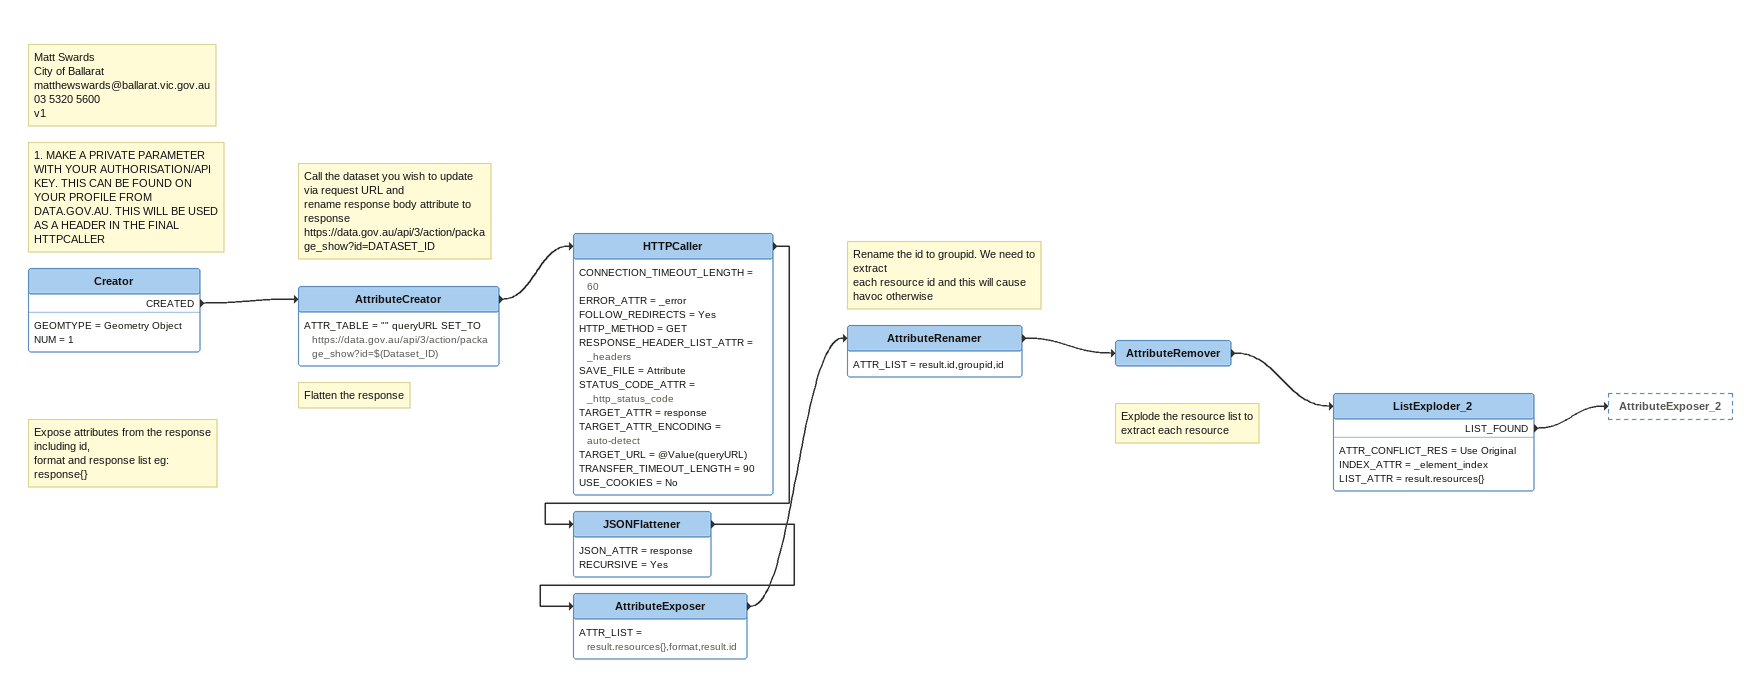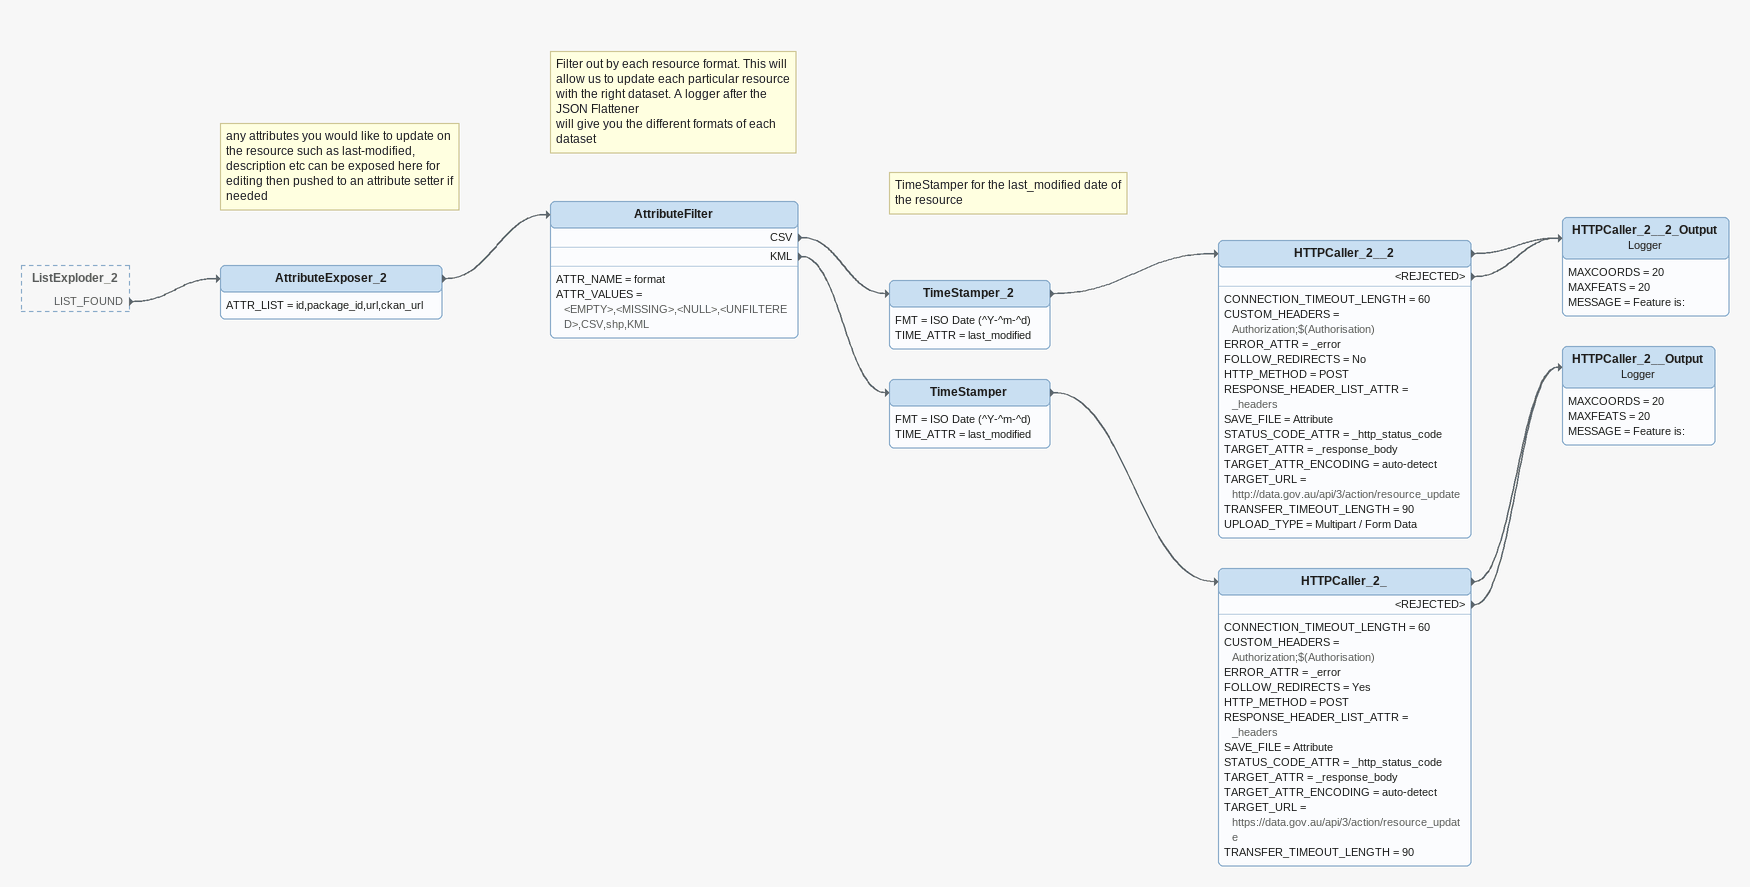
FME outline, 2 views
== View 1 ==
Note: Matt Swards / City of Ballarat / matthewswards@ballarat.vic.gov.au / 03 5320 5600 / v1
Note: 1. MAKE A PRIVATE PARAMETER WITH YOUR AUTHORISATION/API KEY. THIS CAN BE FOUND ON YOUR PROFILE FROM DATA.GOV.AU. THIS WILL BE USED AS A HEADER IN THE FINAL HTTPCALLER
Creator
    GEOMTYPE = Geometry Object
    NUM = 1
    CREATED -> AttributeCreator
AttributeCreator
    ATTR_TABLE = "" queryURL SET_TO https://data.gov.au/api/3/action/package_show?id=$(Dataset_ID)
    -> HTTPCaller
Note: Call the dataset you wish to update via request URL and / rename response body attribute to response / https://data.gov.au/api/3/action/package_show?id=DATASET_ID
HTTPCaller
    CONNECTION_TIMEOUT_LENGTH = 60
    ERROR_ATTR = _error
    FOLLOW_REDIRECTS = Yes
    HTTP_METHOD = GET
    RESPONSE_HEADER_LIST_ATTR = _headers
    SAVE_FILE = Attribute
    STATUS_CODE_ATTR = _http_status_code
    TARGET_ATTR = response
    TARGET_ATTR_ENCODING = auto-detect
    TARGET_URL = @Value(queryURL)
    TRANSFER_TIMEOUT_LENGTH = 90
    USE_COOKIES = No
    -> JSONFlattener
Note: Flatten the response
JSONFlattener
    JSON_ATTR = response
    RECURSIVE = Yes
    -> AttributeExposer
Note: Expose attributes from the response including id, / format and response list eg: response{}
AttributeExposer
    ATTR_LIST = result.resources{},format,result.id
    -> AttributeRenamer
Note: Rename the id to groupid. We need to extract / each resource id and this will cause havoc otherwise
AttributeRenamer
    ATTR_LIST = result.id,groupid,id
    -> AttributeRemover
AttributeRemover
    -> ListExploder_2
Note: Explode the resource list to / extract each resource
ListExploder_2
    ATTR_CONFLICT_RES = Use Original
    INDEX_ATTR = _element_index
    LIST_ATTR = result.resources{}
    LIST_FOUND -> AttributeExposer_2

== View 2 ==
ListExploder_2 [outside]
    LIST_FOUND -> AttributeExposer_2
Note: any attributes you would like to update on the resource such as last-modified, description etc can be exposed here for editing then pushed to an attribute setter if needed
AttributeExposer_2
    ATTR_LIST = id,package_id,url,ckan_url
    -> AttributeFilter
Note: Filter out by each resource format. This will / allow us to update each particular resource / with the right dataset. A logger after the JSON Flattener / will give you the different formats of each dataset
AttributeFilter
    ATTR_NAME = format
    ATTR_VALUES = <EMPTY>,<MISSING>,<NULL>,<UNFILTERED>,CSV,shp,KML
    CSV -> TimeStamper_2
    KML -> TimeStamper
Note: TimeStamper for the last_modified date of the resource
TimeStamper_2
    FMT = ISO Date (^Y-^m-^d)
    TIME_ATTR = last_modified
    -> HTTPCaller_2__2
HTTPCaller_2__2
    CONNECTION_TIMEOUT_LENGTH = 60
    CUSTOM_HEADERS = Authorization;$(Authorisation)
    ERROR_ATTR = _error
    FOLLOW_REDIRECTS = No
    HTTP_METHOD = POST
    RESPONSE_HEADER_LIST_ATTR = _headers
    SAVE_FILE = Attribute
    STATUS_CODE_ATTR = _http_status_code
    TARGET_ATTR = _response_body
    TARGET_ATTR_ENCODING = auto-detect
    TARGET_URL = http://data.gov.au/api/3/action/resource_update
    TRANSFER_TIMEOUT_LENGTH = 90
    UPLOAD_TYPE = Multipart / Form Data
    -> HTTPCaller_2__2_Output
    <REJECTED> -> HTTPCaller_2__2_Output
HTTPCaller_2__2_Output: Logger
    MAXCOORDS = 20
    MAXFEATS = 20
    MESSAGE = Feature is:
TimeStamper
    FMT = ISO Date (^Y-^m-^d)
    TIME_ATTR = last_modified
    -> HTTPCaller_2_
HTTPCaller_2_
    CONNECTION_TIMEOUT_LENGTH = 60
    CUSTOM_HEADERS = Authorization;$(Authorisation)
    ERROR_ATTR = _error
    FOLLOW_REDIRECTS = Yes
    HTTP_METHOD = POST
    RESPONSE_HEADER_LIST_ATTR = _headers
    SAVE_FILE = Attribute
    STATUS_CODE_ATTR = _http_status_code
    TARGET_ATTR = _response_body
    TARGET_ATTR_ENCODING = auto-detect
    TARGET_URL = https://data.gov.au/api/3/action/resource_update
    TRANSFER_TIMEOUT_LENGTH = 90
    -> HTTPCaller_2__Output
    <REJECTED> -> HTTPCaller_2__Output
HTTPCaller_2__Output: Logger
    MAXCOORDS = 20
    MAXFEATS = 20
    MESSAGE = Feature is:
